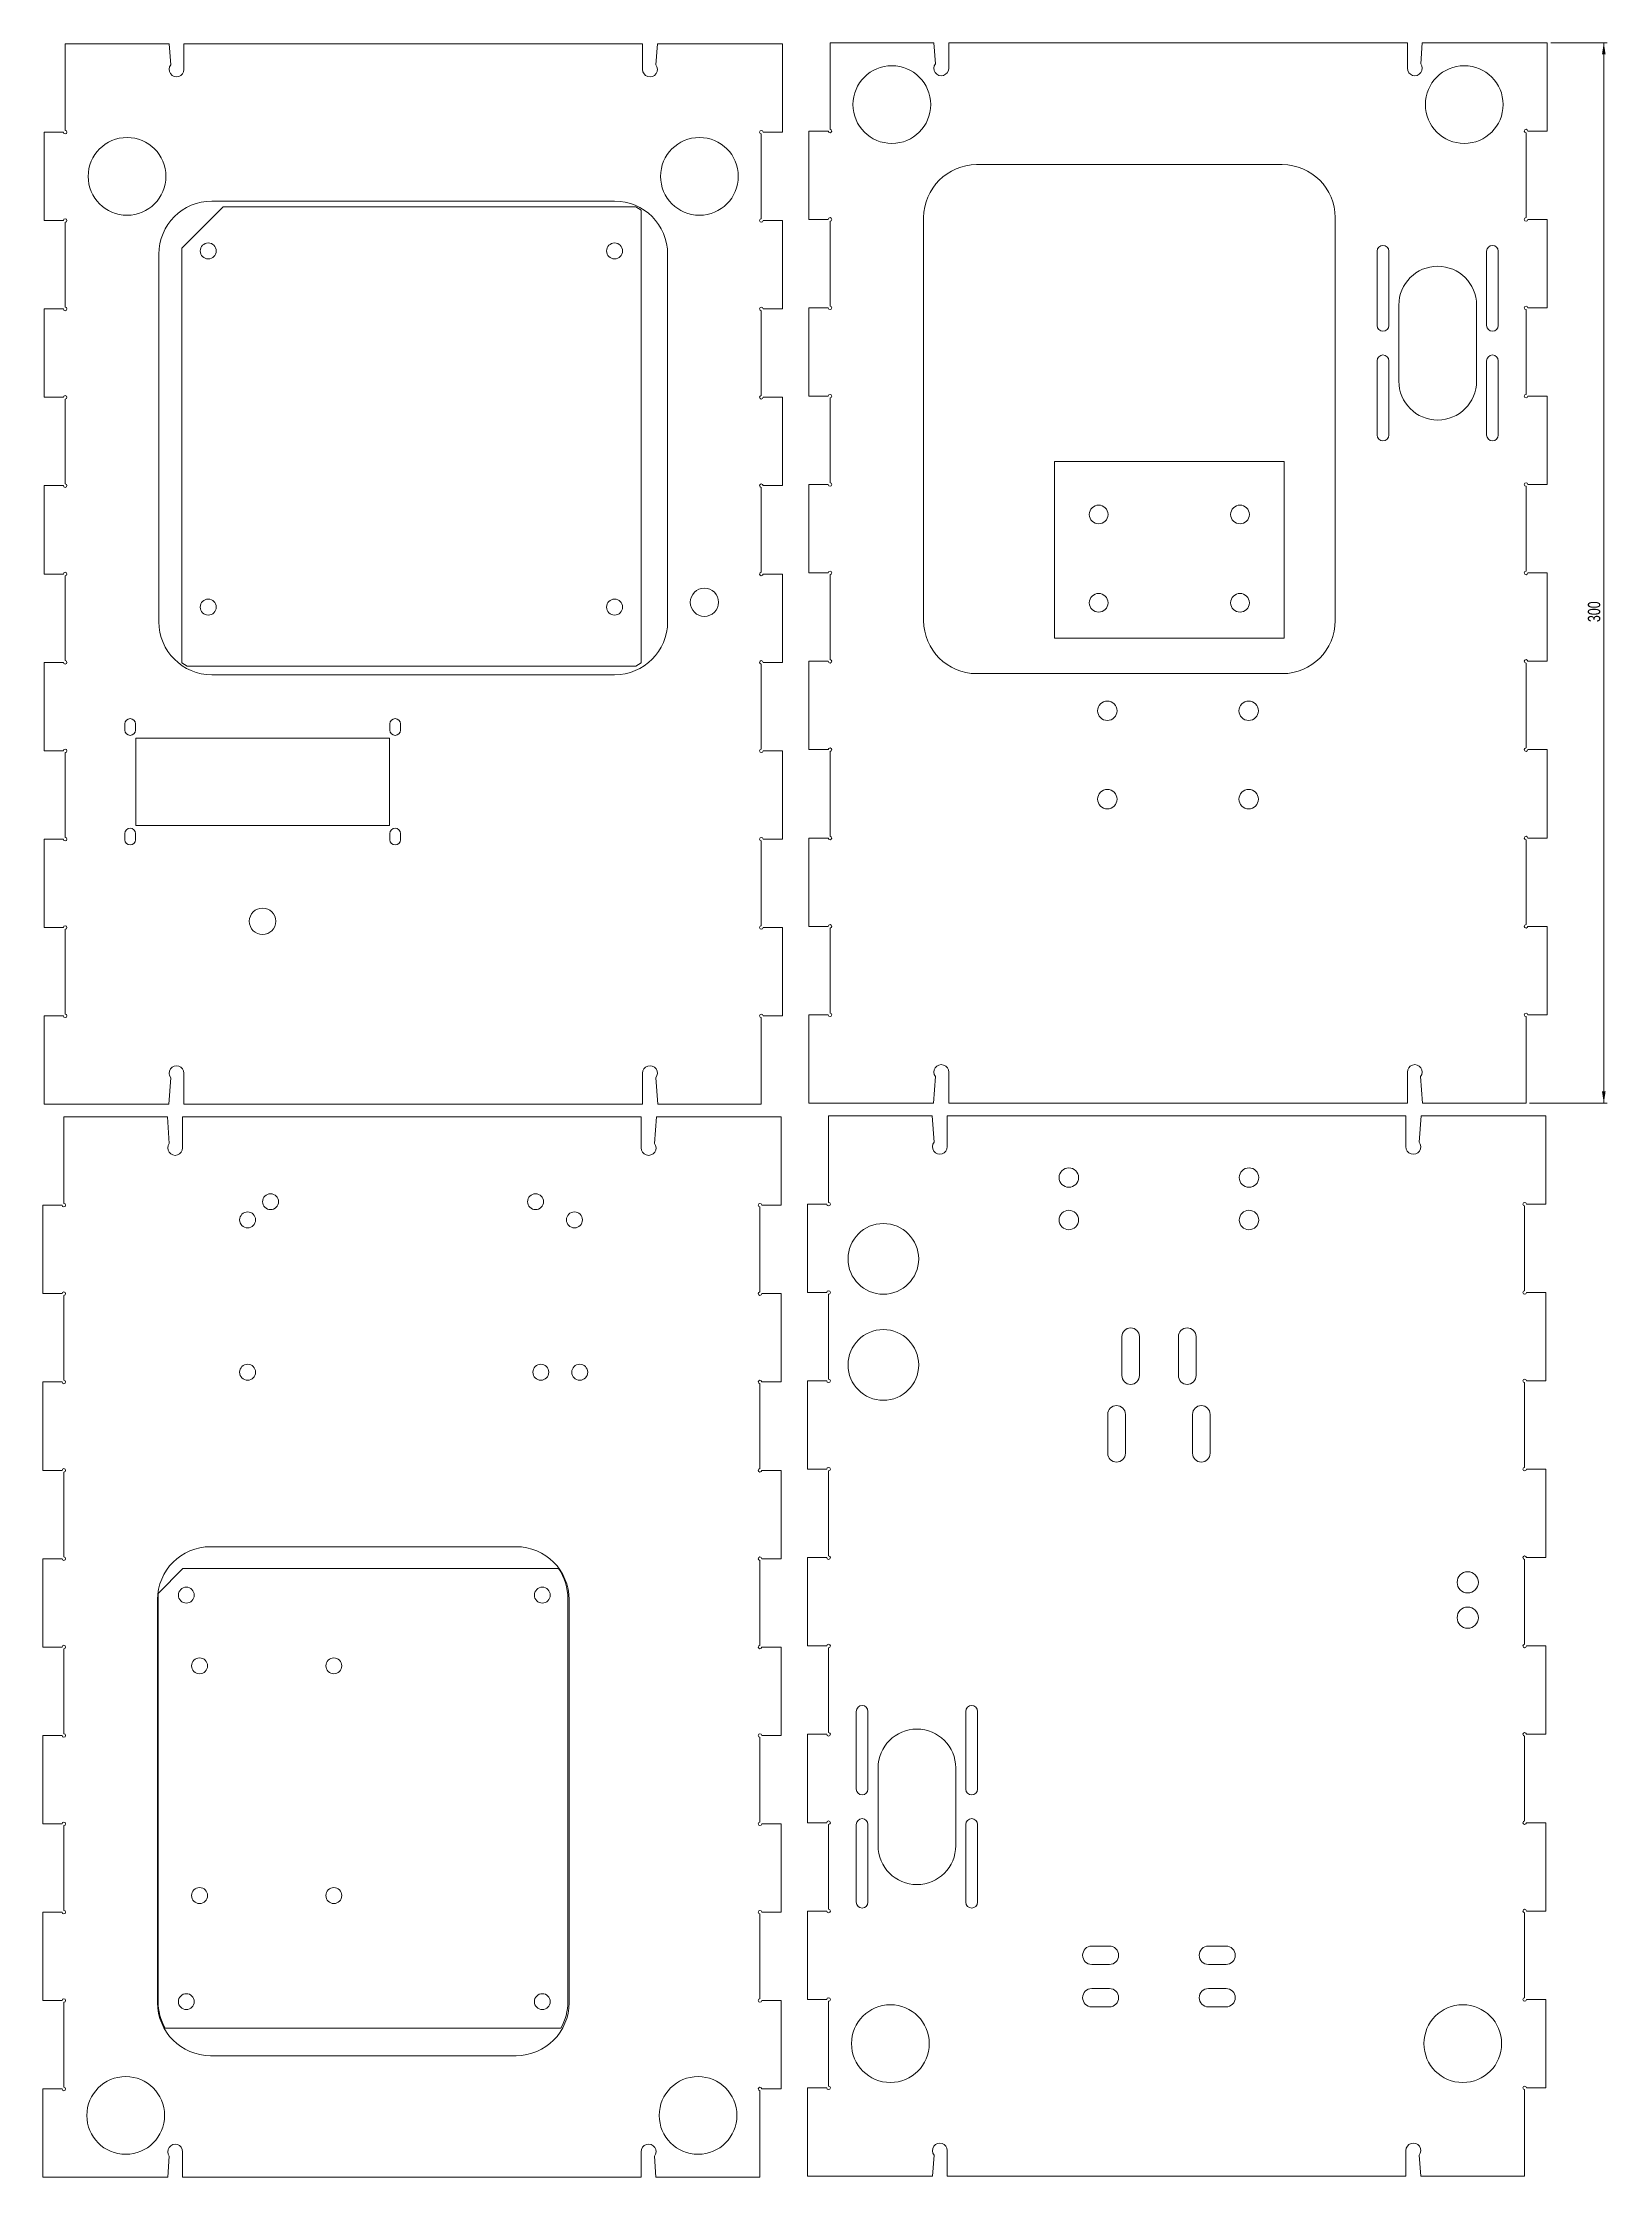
# Model space of a CAD drawing. Header units: millimetres. Extents: x 5 to 448, y 233 to 837.
import ezdxf

# ---------------------------------------------------------------- set-up
doc = ezdxf.new("R2010")
doc.units = ezdxf.units.MM
doc.styles.add('SLDTEXTSTYLE0', font='TXT', dxfattribs={"width": 0.75})
doc.dimstyles.new('SLDDIMSTYLE0', dxfattribs={"dimtxt": 3.5, "dimasz": 3.302, "dimexe": 0, "dimexo": 0.0625, "dimgap": 0.875, "dimtad": 1, "dimrnd": 1e-09, "dimzin": 12, "dimdsep": 46, "dimtxsty": 'SLDTEXTSTYLE0', "dimsah": 1, "dimcen": 0.09, "dimadec": 0, "dimazin": 3, "dimtfac": 1, "dimtofl": 0, "dimtmove": 0, "dimatfit": 3, "dimfxl": 1, "dimfrac": 2, "dimtolj": 1, "dimtzin": 12, "dimarcsym": 0})

# ---------------------------------------------------------------- blocks, each defined once
blk = doc.blocks.new('_D')
at = {"color": 7, "linetype": 'Continuous', "lineweight": 0}
for p, q in [((431.9, 836.76), (447.9, 836.76)), ((446.9, 836.76), (446.9, 536.76)), ((425.9, 536.76), (447.9, 536.76))]:
    blk.add_line(p, q, dxfattribs=at)
for points in [[(446.9, 836.76), (446.39, 833.45), (447.41, 833.45)], [(446.9, 536.76), (447.41, 540.06), (446.39, 540.06)]]:
    blk.add_solid(points, dxfattribs=at)
at = {"color": 7, "linetype": 'Continuous', "lineweight": 0, "insert": (442.39, 672.85, -2.9), "char_height": 3.5, "attachment_point": 1, "rotation": 90, "style": 'SLDTEXTSTYLE0'}
blk.add_mtext('300', dxfattribs=at)

msp = doc.modelspace()

# ---------------------------------------------------------------- linework, layer by layer
at = {"color": 7, "linetype": 'Continuous', "lineweight": 15}
for p, q in [((11.449, 811.943), (11.449, 836.443)), ((40.867, 836.443), (11.449, 836.443)), ((40.867, 836.443), (41.293, 830.482)), ((45.049, 829.193), (45.049, 836.443)), ((174.849, 836.443), (45.049, 836.443)), ((174.849, 836.443), (174.849, 829.193)), ((178.605, 830.482), (179.031, 836.443)), ((214.449, 836.443), (179.031, 836.443)), ((214.449, 811.443), (214.449, 836.443)), ((227.899, 812.257), (227.899, 836.757)), ((257.317, 836.757), (227.899, 836.757)), ((257.317, 836.757), (257.722, 830.77)), ((261.499, 829.507), (261.499, 836.757)), ((391.299, 836.757), (261.499, 836.757)), ((391.299, 836.757), (391.299, 829.507)), ((395.077, 830.77), (395.481, 836.757)), ((430.899, 836.757), (395.481, 836.757)), ((430.899, 811.757), (430.899, 836.757)), ((5.449, 811.443), (5.449, 786.443)), ((5.449, 811.443), (10.949, 811.443)), ((208.449, 810.943), (208.449, 786.943)), ((214.449, 811.443), (208.949, 811.443)), ((221.899, 811.757), (221.899, 786.757)), ((221.899, 811.757), (227.399, 811.757)), ((424.899, 811.257), (424.899, 787.257)), ((430.899, 811.757), (425.399, 811.757)), ((355.899, 802.257), (269.399, 802.257)), ((166.949, 791.943), (52.949, 791.943)), ((10.949, 786.443), (5.449, 786.443)), ((11.449, 761.943), (11.449, 785.943)), ((56.18, 790.341), (44.43, 778.591)), ((172.93, 790.341), (56.18, 790.341)), ((174.43, 789.341), (172.93, 790.341)), ((174.43, 661.341), (174.43, 789.341)), ((208.949, 786.443), (214.449, 786.443)), ((214.449, 761.443), (214.449, 786.443)), ((227.399, 786.757), (221.899, 786.757)), ((227.899, 762.257), (227.899, 786.257)), ((254.399, 787.257), (254.399, 673.257)), ((370.899, 673.257), (370.899, 787.257)), ((425.399, 786.757), (430.899, 786.757)), ((430.899, 761.757), (430.899, 786.757)), ((37.949, 776.943), (37.949, 672.943)), ((44.43, 778.591), (44.43, 661.341)), ((181.949, 672.943), (181.949, 776.943)), ((382.749, 777.757), (382.749, 756.757)), ((386.049, 756.757), (386.049, 777.757)), ((413.749, 777.757), (413.749, 756.757)), ((417.049, 756.757), (417.049, 777.757)), ((5.449, 761.443), (5.449, 736.443)), ((5.449, 761.443), (10.949, 761.443)), ((208.449, 760.943), (208.449, 736.943)), ((214.449, 761.443), (208.949, 761.443)), ((221.899, 761.757), (221.899, 736.757)), ((221.899, 761.757), (227.399, 761.757)), ((388.899, 762.507), (388.899, 741.007)), ((410.899, 741.007), (410.899, 762.507)), ((424.899, 761.257), (424.899, 737.257)), ((430.899, 761.757), (425.399, 761.757)), ((382.749, 746.757), (382.749, 725.757)), ((386.049, 725.757), (386.049, 746.757)), ((413.749, 746.757), (413.749, 725.757)), ((417.049, 725.757), (417.049, 746.757)), ((227.399, 736.757), (221.899, 736.757)), ((425.399, 736.757), (430.899, 736.757)), ((430.899, 711.757), (430.899, 736.757)), ((10.949, 736.443), (5.449, 736.443)), ((11.449, 711.943), (11.449, 735.943)), ((208.949, 736.443), (214.449, 736.443)), ((214.449, 711.443), (214.449, 736.443)), ((227.899, 712.257), (227.899, 736.257)), ((291.441, 718.298), (291.441, 668.298)), ((356.441, 718.298), (291.441, 718.298)), ((356.441, 668.298), (356.441, 718.298)), ((5.449, 711.443), (5.449, 686.443)), ((5.449, 711.443), (10.949, 711.443)), ((208.449, 710.943), (208.449, 686.943)), ((214.449, 711.443), (208.949, 711.443)), ((221.899, 711.757), (221.899, 686.757)), ((221.899, 711.757), (227.399, 711.757)), ((424.899, 711.257), (424.899, 687.257)), ((430.899, 711.757), (425.399, 711.757)), ((10.949, 686.443), (5.449, 686.443)), ((11.449, 661.943), (11.449, 685.943)), ((208.949, 686.443), (214.449, 686.443)), ((214.449, 661.443), (214.449, 686.443)), ((227.399, 686.757), (221.899, 686.757)), ((227.899, 662.257), (227.899, 686.257)), ((425.399, 686.757), (430.899, 686.757)), ((430.899, 661.757), (430.899, 686.757)), ((291.441, 668.298), (356.441, 668.298)), ((5.449, 661.443), (5.449, 636.443)), ((5.449, 661.443), (10.949, 661.443)), ((44.43, 661.341), (45.93, 660.341)), ((45.93, 660.341), (172.93, 660.341)), ((172.93, 660.341), (174.43, 661.341)), ((208.449, 660.943), (208.449, 636.943)), ((214.449, 661.443), (208.949, 661.443)), ((221.899, 661.757), (221.899, 636.757)), ((221.899, 661.757), (227.399, 661.757)), ((269.399, 658.257), (355.899, 658.257)), ((424.899, 661.257), (424.899, 637.257)), ((430.899, 661.757), (425.399, 661.757)), ((52.949, 657.943), (166.949, 657.943)), ((28.322, 644.042), (28.322, 642.292)), ((31.322, 642.292), (31.322, 644.042)), ((103.322, 644.042), (103.322, 642.292)), ((106.322, 642.292), (106.322, 644.042)), ((10.949, 636.443), (5.449, 636.443)), ((11.449, 611.943), (11.449, 635.943)), ((103.249, 640.043), (31.449, 640.043)), ((31.449, 640.043), (31.449, 615.293)), ((103.249, 615.293), (103.249, 640.043)), ((208.949, 636.443), (214.449, 636.443)), ((214.449, 611.443), (214.449, 636.443)), ((227.399, 636.757), (221.899, 636.757)), ((227.899, 612.257), (227.899, 636.257)), ((425.399, 636.757), (430.899, 636.757)), ((430.899, 611.757), (430.899, 636.757)), ((5.449, 611.443), (5.449, 586.443)), ((5.449, 611.443), (10.949, 611.443)), ((28.322, 613.042), (28.322, 611.292)), ((31.322, 611.292), (31.322, 613.042)), ((31.449, 615.293), (103.249, 615.293)), ((103.322, 613.042), (103.322, 611.292)), ((106.322, 611.292), (106.322, 613.042)), ((208.449, 610.943), (208.449, 586.943)), ((214.449, 611.443), (208.949, 611.443)), ((221.899, 611.757), (221.899, 586.757)), ((221.899, 611.757), (227.399, 611.757)), ((424.899, 611.257), (424.899, 587.257)), ((430.899, 611.757), (425.399, 611.757)), ((10.949, 586.443), (5.449, 586.443)), ((11.449, 561.943), (11.449, 585.943)), ((208.949, 586.443), (214.449, 586.443)), ((214.449, 561.443), (214.449, 586.443)), ((227.399, 586.757), (221.899, 586.757)), ((227.899, 562.257), (227.899, 586.257)), ((425.399, 586.757), (430.899, 586.757)), ((430.899, 561.757), (430.899, 586.757)), ((221.899, 561.757), (221.899, 536.757)), ((221.899, 561.757), (227.399, 561.757)), ((430.899, 561.757), (425.399, 561.757)), ((5.449, 561.443), (5.449, 536.443)), ((5.449, 561.443), (10.949, 561.443)), ((208.449, 560.943), (208.449, 536.443)), ((214.449, 561.443), (208.949, 561.443)), ((424.899, 561.257), (424.899, 536.757)), ((41.296, 543.942), (40.76, 536.443)), ((45.049, 536.443), (45.049, 545.193)), ((174.849, 545.193), (174.849, 536.443)), ((179.138, 536.443), (178.602, 543.942)), ((257.731, 544.274), (257.21, 536.757)), ((261.499, 536.757), (261.499, 545.507)), ((391.299, 545.507), (391.299, 536.757)), ((395.588, 536.757), (395.067, 544.274)), ((5.449, 536.443), (40.76, 536.443)), ((11.066, 508.377), (11.066, 532.877)), ((40.377, 532.877), (11.066, 532.877)), ((40.377, 532.877), (40.912, 525.377)), ((44.666, 524.127), (44.666, 532.877)), ((174.466, 532.877), (44.666, 532.877)), ((45.049, 536.443), (174.849, 536.443)), ((174.466, 532.877), (174.466, 524.127)), ((178.22, 525.377), (178.755, 532.877)), ((214.066, 532.877), (178.755, 532.877)), ((179.138, 536.443), (208.449, 536.443)), ((214.066, 507.877), (214.066, 532.877)), ((221.899, 536.757), (257.21, 536.757)), ((227.493, 533.194), (227.493, 508.694)), ((256.804, 533.194), (227.493, 533.194)), ((256.804, 533.194), (257.339, 525.695)), ((261.093, 524.444), (261.093, 533.194)), ((390.893, 533.194), (261.093, 533.194)), ((261.499, 536.757), (391.299, 536.757)), ((390.893, 533.194), (390.893, 524.444)), ((394.647, 525.695), (395.182, 533.194)), ((430.493, 533.194), (395.182, 533.194)), ((395.588, 536.757), (424.899, 536.757)), ((430.493, 508.194), (430.493, 533.194)), ((5.066, 507.877), (5.066, 482.877)), ((5.066, 507.877), (10.566, 507.877)), ((208.066, 507.377), (208.066, 483.377)), ((214.066, 507.877), (208.566, 507.877)), ((221.493, 508.194), (221.493, 483.194)), ((226.993, 508.194), (221.493, 508.194)), ((424.493, 483.694), (424.493, 507.694)), ((424.993, 508.194), (430.493, 508.194)), ((221.493, 483.194), (226.993, 483.194)), ((430.493, 483.194), (424.993, 483.194)), ((430.493, 458.194), (430.493, 483.194)), ((10.566, 482.877), (5.066, 482.877)), ((11.066, 458.377), (11.066, 482.377)), ((208.566, 482.877), (214.066, 482.877)), ((214.066, 457.877), (214.066, 482.877)), ((227.493, 482.694), (227.493, 458.694)), ((310.493, 470.694), (310.493, 459.694)), ((315.493, 459.694), (315.493, 470.694)), ((326.493, 470.694), (326.493, 459.694)), ((331.493, 459.694), (331.493, 470.694)), ((5.066, 457.877), (5.066, 432.877)), ((5.066, 457.877), (10.566, 457.877)), ((208.066, 457.377), (208.066, 433.377)), ((214.066, 457.877), (208.566, 457.877)), ((221.493, 458.194), (221.493, 433.194)), ((226.993, 458.194), (221.493, 458.194)), ((424.493, 433.694), (424.493, 457.694)), ((424.993, 458.194), (430.493, 458.194)), ((306.493, 448.694), (306.493, 437.694)), ((311.493, 437.694), (311.493, 448.694)), ((330.493, 448.694), (330.493, 437.694)), ((335.493, 437.694), (335.493, 448.694)), ((10.566, 432.877), (5.066, 432.877)), ((11.066, 408.377), (11.066, 432.377)), ((208.566, 432.877), (214.066, 432.877)), ((214.066, 407.877), (214.066, 432.877)), ((221.493, 433.194), (226.993, 433.194)), ((227.493, 432.694), (227.493, 408.694)), ((430.493, 433.194), (424.993, 433.194)), ((430.493, 408.194), (430.493, 433.194)), ((139.066, 411.277), (52.566, 411.277)), ((5.066, 407.877), (5.066, 382.877)), ((5.066, 407.877), (10.566, 407.877)), ((44.722, 405.077), (37.722, 398.077)), ((44.722, 405.077), (151.081, 405.077)), ((208.066, 407.377), (208.066, 383.377)), ((214.066, 407.877), (208.566, 407.877)), ((221.493, 408.194), (221.493, 383.194)), ((226.993, 408.194), (221.493, 408.194)), ((424.493, 383.694), (424.493, 407.694)), ((424.993, 408.194), (430.493, 408.194)), ((37.566, 396.277), (37.566, 282.277)), ((37.722, 282.577), (37.722, 398.077)), ((153.722, 396.577), (153.722, 282.577)), ((154.066, 282.277), (154.066, 396.277)), ((10.566, 382.877), (5.066, 382.877)), ((11.066, 358.377), (11.066, 382.377)), ((208.566, 382.877), (214.066, 382.877)), ((214.066, 357.877), (214.066, 382.877)), ((221.493, 383.194), (226.993, 383.194)), ((227.493, 382.694), (227.493, 358.694)), ((430.493, 383.194), (424.993, 383.194)), ((430.493, 358.194), (430.493, 383.194)), ((235.343, 364.694), (235.343, 342.694)), ((238.643, 342.694), (238.643, 364.694)), ((266.343, 364.694), (266.343, 342.694)), ((269.643, 342.694), (269.643, 364.694)), ((5.066, 357.877), (5.066, 332.877)), ((5.066, 357.877), (10.566, 357.877)), ((208.066, 357.377), (208.066, 333.377)), ((214.066, 357.877), (208.566, 357.877)), ((221.493, 358.194), (221.493, 333.194)), ((226.993, 358.194), (221.493, 358.194)), ((424.493, 333.694), (424.493, 357.694)), ((424.993, 358.194), (430.493, 358.194)), ((241.493, 348.694), (241.493, 326.694)), ((263.493, 326.694), (263.493, 348.694)), ((10.566, 332.877), (5.066, 332.877)), ((11.066, 308.377), (11.066, 332.377)), ((208.566, 332.877), (214.066, 332.877)), ((214.066, 307.877), (214.066, 332.877)), ((221.493, 333.194), (226.993, 333.194)), ((227.493, 332.694), (227.493, 308.694)), ((235.343, 332.694), (235.343, 310.694)), ((238.643, 310.694), (238.643, 332.694)), ((266.343, 332.694), (266.343, 310.694)), ((269.643, 310.694), (269.643, 332.694)), ((430.493, 333.194), (424.993, 333.194)), ((430.493, 308.194), (430.493, 333.194)), ((221.493, 308.194), (221.493, 283.194)), ((226.993, 308.194), (221.493, 308.194)), ((424.993, 308.194), (430.493, 308.194)), ((5.066, 307.877), (5.066, 282.877)), ((5.066, 307.877), (10.566, 307.877)), ((208.066, 307.377), (208.066, 283.377)), ((214.066, 307.877), (208.566, 307.877)), ((424.493, 283.694), (424.493, 307.694)), ((306.993, 298.294), (301.993, 298.294)), ((339.993, 298.294), (334.993, 298.294)), ((301.993, 293.094), (306.993, 293.094)), ((334.993, 293.094), (339.993, 293.094)), ((306.993, 286.294), (301.993, 286.294)), ((339.993, 286.294), (334.993, 286.294)), ((10.566, 282.877), (5.066, 282.877)), ((11.066, 258.377), (11.066, 282.377)), ((208.566, 282.877), (214.066, 282.877)), ((214.066, 257.877), (214.066, 282.877)), ((221.493, 283.194), (226.993, 283.194)), ((227.493, 282.694), (227.493, 258.694)), ((301.993, 281.094), (306.993, 281.094)), ((334.993, 281.094), (339.993, 281.094)), ((430.493, 283.194), (424.993, 283.194)), ((430.493, 258.194), (430.493, 283.194)), ((151.712, 275.077), (39.731, 275.077)), ((52.566, 267.277), (139.066, 267.277)), ((5.066, 257.877), (5.066, 232.877)), ((5.066, 257.877), (10.566, 257.877)), ((208.066, 257.377), (208.066, 232.877)), ((214.066, 257.877), (208.566, 257.877)), ((221.493, 258.194), (221.493, 233.194)), ((226.993, 258.194), (221.493, 258.194)), ((424.493, 233.194), (424.493, 257.694)), ((424.993, 258.194), (430.493, 258.194)), ((40.91, 238.838), (40.484, 232.877)), ((44.666, 232.877), (44.666, 240.127)), ((174.466, 240.127), (174.466, 232.877)), ((178.648, 232.877), (178.222, 238.838)), ((257.337, 239.155), (256.911, 233.194)), ((261.093, 233.194), (261.093, 240.444)), ((390.893, 240.444), (390.893, 233.194)), ((395.075, 233.194), (394.649, 239.155)), ((5.066, 232.877), (40.484, 232.877)), ((44.666, 232.877), (174.466, 232.877)), ((178.648, 232.877), (208.066, 232.877)), ((221.493, 233.194), (256.911, 233.194)), ((261.093, 233.194), (390.893, 233.194)), ((395.075, 233.194), (424.493, 233.194))]:
    msp.add_line(p, q, dxfattribs=at)
for centre, radius in [((245.399, 819.257), 11), ((407.399, 819.257), 11), ((28.949, 798.943), 11), ((190.949, 798.943), 11), ((51.93, 777.841), 2.25), ((166.93, 777.841), 2.25), ((303.941, 703.298), 2.65), ((343.941, 703.298), 2.65), ((192.349, 678.443), 4), ((51.93, 677.091), 2.25), ((166.93, 677.091), 2.25), ((303.941, 678.298), 2.65), ((343.941, 678.298), 2.65), ((306.399, 647.757), 2.75), ((346.399, 647.757), 2.75), ((306.399, 622.757), 2.75), ((346.399, 622.757), 2.75), ((67.299, 588.193), 3.75), ((295.493, 515.694), 2.75), ((346.493, 515.694), 2.75), ((69.566, 508.877), 2.25), ((144.566, 508.877), 2.25), ((63.066, 503.727), 2.25), ((155.566, 503.727), 2.25), ((242.993, 492.694), 10), ((295.493, 503.694), 2.75), ((346.472, 503.694), 2.75), ((242.993, 462.694), 10), ((63.066, 460.627), 2.25), ((146.066, 460.627), 2.25), ((157.066, 460.627), 2.25), ((45.722, 397.577), 2.25), ((146.472, 397.577), 2.25), ((408.393, 401.194), 3), ((408.393, 391.194), 3), ((49.472, 377.577), 2.25), ((87.472, 377.577), 2.25), ((49.472, 312.577), 2.25), ((87.472, 312.577), 2.25), ((45.722, 282.577), 2.25), ((146.472, 282.577), 2.25), ((244.993, 270.694), 11), ((406.993, 270.694), 11), ((28.566, 250.377), 11), ((190.566, 250.377), 11)]:
    msp.add_circle(centre, radius, dxfattribs=at)
for centre, radius, start, end in [((42.949, 829.191), 2.1, 142.052269, 0.064906), ((176.949, 829.191), 2.1, 179.935094, 37.947731), ((259.399, 829.507), 2.1, 143.004906, 0), ((393.399, 829.507), 2.1, 180, 36.995094), ((11.449, 811.443), 0.5, 180, 90), ((208.449, 811.443), 0.5, 0, 270), ((227.899, 811.757), 0.5, 180, 90), ((424.899, 811.757), 0.5, 0, 270), ((269.399, 787.257), 15, 90, 180), ((355.899, 787.257), 15, 0, 90), ((52.949, 776.943), 15, 90, 180), ((166.949, 776.943), 15, 0, 90), ((11.449, 786.443), 0.5, 270, 180), ((208.449, 786.443), 0.5, 90, 0), ((227.899, 786.757), 0.5, 270, 180), ((424.899, 786.757), 0.5, 90, 0), ((384.399, 777.757), 1.65, 0, 180), ((415.399, 777.757), 1.65, 0, 180), ((399.899, 762.507), 11, 0, 180), ((11.449, 761.443), 0.5, 180, 90), ((208.449, 761.443), 0.5, 0, 270), ((227.899, 761.757), 0.5, 180, 90), ((424.899, 761.757), 0.5, 0, 270), ((384.399, 756.757), 1.65, 180, 360), ((415.399, 756.757), 1.65, 180, 360), ((384.399, 746.757), 1.65, 360, 180), ((415.399, 746.757), 1.65, 0, 180), ((11.449, 736.443), 0.5, 270, 180), ((208.449, 736.443), 0.5, 90, 0), ((227.899, 736.757), 0.5, 270, 180), ((399.899, 741.007), 11, 180, 0), ((424.899, 736.757), 0.5, 90, 0), ((384.399, 725.757), 1.65, 180, 360), ((415.399, 725.757), 1.65, 180, 360), ((11.449, 711.443), 0.5, 180, 90), ((208.449, 711.443), 0.5, 0, 270), ((227.899, 711.757), 0.5, 180, 90), ((424.899, 711.757), 0.5, 0, 270), ((11.449, 686.443), 0.5, 270, 180), ((208.449, 686.443), 0.5, 90, 0), ((227.899, 686.757), 0.5, 270, 180), ((424.899, 686.757), 0.5, 90, 0), ((52.949, 672.943), 15, 180, 270), ((166.949, 672.943), 15, 270, 0), ((269.399, 673.257), 15, 180, 270), ((355.899, 673.257), 15, 270, 0), ((11.449, 661.443), 0.5, 180, 90), ((208.449, 661.443), 0.5, 0, 270), ((227.899, 661.757), 0.5, 180, 90), ((424.899, 661.757), 0.5, 0, 270), ((29.822, 644.042), 1.5, 0, 180), ((29.822, 642.292), 1.5, 180, 0), ((104.822, 644.042), 1.5, 0, 180), ((104.822, 642.292), 1.5, 180, 0), ((11.449, 636.443), 0.5, 270, 180), ((208.449, 636.443), 0.5, 90, 0), ((227.899, 636.757), 0.5, 270, 180), ((424.899, 636.757), 0.5, 90, 0), ((11.449, 611.443), 0.5, 180, 90), ((29.822, 613.042), 1.5, 0, 180), ((29.822, 611.292), 1.5, 180, 0), ((104.822, 613.042), 1.5, 0, 180), ((104.822, 611.292), 1.5, 180, 0), ((208.449, 611.443), 0.5, 0, 270), ((227.899, 611.757), 0.5, 180, 90), ((424.899, 611.757), 0.5, 0, 270), ((11.449, 586.443), 0.5, 270, 180), ((208.449, 586.443), 0.5, 90, 0), ((227.899, 586.757), 0.5, 270, 180), ((424.899, 586.757), 0.5, 90, 0), ((11.449, 561.443), 0.5, 180, 90), ((208.449, 561.443), 0.5, 0, 270), ((227.899, 561.757), 0.5, 180, 90), ((424.899, 561.757), 0.5, 0, 270), ((42.949, 545.237), 2.1, 358.809265, 218.060632), ((176.948, 545.237), 2.1, 321.939368, 181.190735), ((259.4, 545.549), 2.1, 358.846193, 217.393033), ((393.399, 545.549), 2.1, 322.606967, 181.153807), ((42.566, 524.083), 2.1, 141.983397, 1.183339), ((176.566, 524.083), 2.1, 178.816661, 38.016603), ((258.994, 524.402), 2.1, 141.982515, 1.156745), ((392.993, 524.402), 2.1, 178.843255, 38.017485), ((11.066, 507.877), 0.5, 180, 90), ((208.066, 507.877), 0.5, 0, 270), ((227.493, 508.194), 0.5, 180, 90), ((424.493, 508.194), 0.5, 0, 270), ((11.066, 482.877), 0.5, 270, 180), ((208.066, 482.877), 0.5, 90, 0), ((227.493, 483.194), 0.5, 270, 180), ((424.493, 483.194), 0.5, 90, 0), ((312.993, 470.694), 2.5, 0, 180), ((328.993, 470.694), 2.5, 0, 180), ((312.993, 459.694), 2.5, 180, 0), ((328.993, 459.694), 2.5, 180, 0), ((11.066, 457.877), 0.5, 180, 90), ((208.066, 457.877), 0.5, 0, 270), ((227.493, 458.194), 0.5, 180, 90), ((424.493, 458.194), 0.5, 0, 270), ((308.993, 448.694), 2.5, 0, 180), ((332.993, 448.694), 2.5, 0, 180), ((308.993, 437.694), 2.5, 180, 0), ((332.993, 437.694), 2.5, 180, 0), ((11.066, 432.877), 0.5, 270, 180), ((208.066, 432.877), 0.5, 90, 0), ((227.493, 433.194), 0.5, 270, 180), ((424.493, 433.194), 0.5, 90, 0), ((52.566, 396.277), 15, 90, 180), ((139.066, 396.277), 15, 0, 90), ((11.066, 407.877), 0.5, 180, 90), ((138.722, 396.577), 15, 0, 34.518108), ((208.066, 407.877), 0.5, 0, 270), ((227.493, 408.194), 0.5, 180, 90), ((424.493, 408.194), 0.5, 0, 270), ((11.066, 382.877), 0.5, 270, 180), ((208.066, 382.877), 0.5, 90, 0), ((227.493, 383.194), 0.5, 270, 180), ((424.493, 383.194), 0.5, 90, 0), ((236.993, 364.694), 1.65, 0, 180), ((267.993, 364.694), 1.65, 0, 180), ((11.066, 357.877), 0.5, 180, 90), ((208.066, 357.877), 0.5, 0, 270), ((227.493, 358.194), 0.5, 180, 90), ((252.493, 348.694), 11, 0, 180), ((424.493, 358.194), 0.5, 0, 270), ((236.993, 342.694), 1.65, 180, 0), ((267.993, 342.694), 1.65, 180, 0), ((11.066, 332.877), 0.5, 270, 180), ((208.066, 332.877), 0.5, 90, 0), ((227.493, 333.194), 0.5, 270, 180), ((236.993, 332.694), 1.65, 0, 180), ((267.993, 332.694), 1.65, 0, 180), ((424.493, 333.194), 0.5, 90, 0), ((252.493, 326.694), 11, 180, 0), ((11.066, 307.877), 0.5, 180, 90), ((208.066, 307.877), 0.5, 0, 270), ((227.493, 308.194), 0.5, 180, 90), ((236.993, 310.694), 1.65, 180, 0), ((267.993, 310.694), 1.65, 180, 0), ((424.493, 308.194), 0.5, 0, 270), ((301.993, 295.694), 2.6, 90, 270), ((306.993, 295.694), 2.6, 270, 90), ((334.993, 295.694), 2.6, 90, 270), ((339.993, 295.694), 2.6, 270, 90), ((301.993, 283.694), 2.6, 90, 270), ((306.993, 283.694), 2.6, 270, 90), ((334.993, 283.694), 2.6, 90, 270), ((339.993, 283.694), 2.6, 270, 90), ((11.066, 282.877), 0.5, 270, 180), ((52.566, 282.277), 15, 180, 270), ((52.722, 282.577), 15, 180, 210), ((139.066, 282.277), 15, 270, 0), ((138.722, 282.577), 15, 330, 0), ((208.066, 282.877), 0.5, 90, 0), ((227.493, 283.194), 0.5, 270, 180), ((424.493, 283.194), 0.5, 90, 0), ((11.066, 257.877), 0.5, 180, 90), ((208.066, 257.877), 0.5, 0, 270), ((227.493, 258.194), 0.5, 180, 90), ((424.493, 258.194), 0.5, 0, 270), ((42.566, 240.129), 2.1, 359.935094, 217.947731), ((176.566, 240.129), 2.1, 322.052269, 180.064906), ((258.993, 240.447), 2.1, 359.935094, 217.947731), ((392.993, 240.447), 2.1, 322.052269, 180.064906)]:
    msp.add_arc(centre, radius, start, end, dxfattribs=at)

# ---------------------------------------------------------------- dimensions: what is measured, and where the dimension line sits
at = {"color": 7, "linetype": 'Continuous', "lineweight": 0}
dim = msp.add_linear_dim(base=(446.899, 536.757), p1=(430.899, 836.757), p2=(424.899, 536.757), angle=90, dimstyle='SLDDIMSTYLE0', dxfattribs=at)
dim.commit()
dim.dimension.update_dxf_attribs({"geometry": '_D', "text_midpoint": (446.899, 678.154), "dimtype": 160})

doc.saveas('drawing.dxf')
